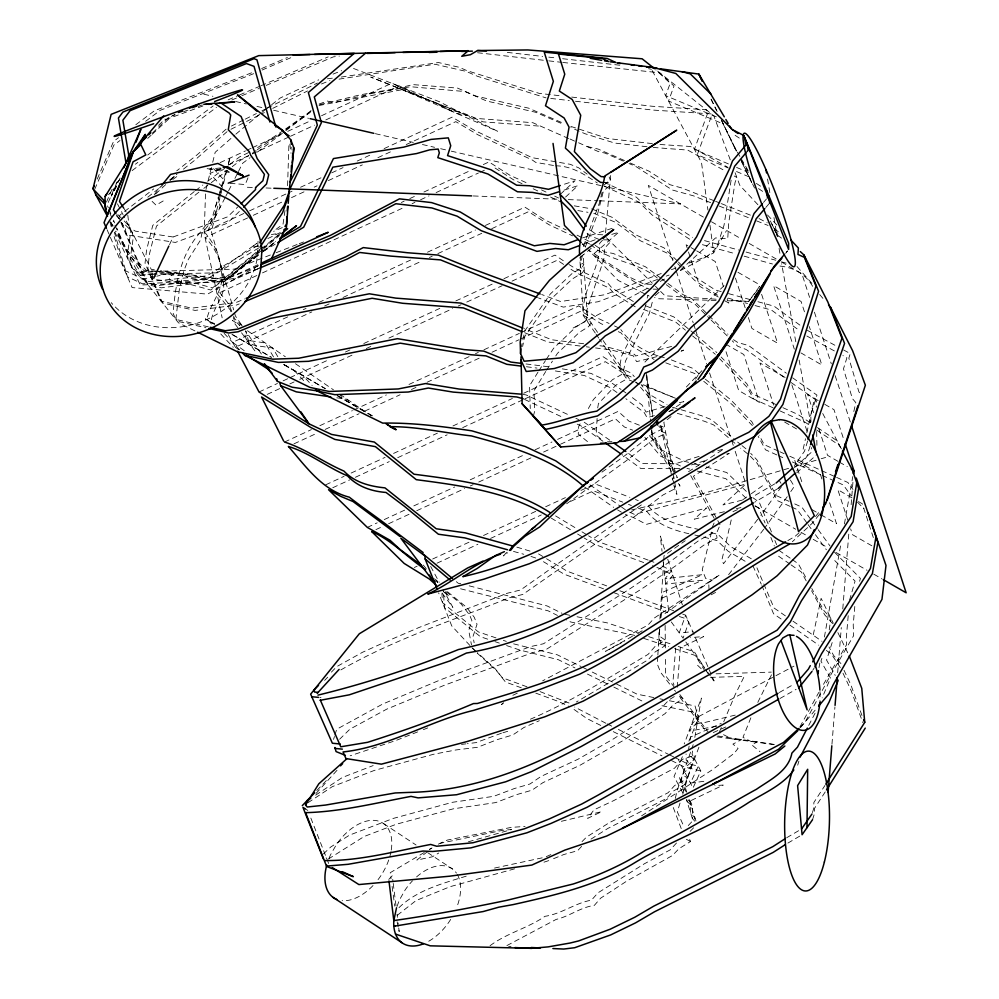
<?xml version="1.0" encoding="UTF-8"?>
<svg xmlns="http://www.w3.org/2000/svg" width="999" height="999" viewBox="0 0 999 999"><rect width="100%" height="100%" fill="white"/><g stroke="black" fill="none" stroke-linecap="round" stroke-linejoin="round"><path stroke-width="0.75" stroke-dasharray="5 3.75" d="M694.767 821.228L692.344 818.418L692.657 806.593L689.572 799.724M287.575 185.727L288.973 142.582M205.507 193.943L204.171 233.354L222.153 317.832M677.285 687.237L680.344 647.727L703.771 636.55L690.471 637.612M663.686 561.788L659.889 619.405M663.761 560.289L664.01 555.806L685.202 540.734M657.779 656.53L657.342 664.185L660.726 672.502L671.728 686.775M657.866 654.994L659.278 630.244M597.102 418.481L596.128 435.089L603.271 440.921M597.714 407.904L598.438 403.571L616.183 384.94L625.287 379.845L627.347 375.936L622.989 373.551L625.461 361.126L649.387 313.361L652.834 299.975M258.042 241.271L256.818 260.452A82.58 71.691 -23.5 0 1 194.493 324.038A82.58 71.691 -23.5 0 1 111.264 302.672M831.955 744.23L834.939 706.905M837.674 672.677L841.295 627.572M842.781 608.903L848.888 532.679M851.136 504.682L853.121 479.795M848.201 615.684L846.34 637.362L846.64 644.592L821.852 687.15M854.794 606.468L853.221 624.899L853.658 635.614L829.445 677.172L805.219 721.94L800.087 727.347M605.544 232.792L610.951 172.203M660.689 617.869L661.438 610.152M659.727 629.682L658.828 638.149L660.701 642.407L665.334 645.579L655.144 651.922L648.139 659.815L576.323 702.01M660.901 617.557L662.399 592.382L702.559 574.65L665.047 578.608L671.465 570.816L659.54 564.522M675.661 648.026L672.939 682.217L673.988 685.064M659.64 628.696L659.103 633.341L660.701 636.962L665.284 640.147L655.032 646.49L648.101 654.357C609.565 677.222 571.553 701.523 530.294 719.255M829.232 629.944L830.856 618.269L823.75 610.377L811.8 588.473M832.179 642.557L826.573 660.064L835.251 675.461M284.977 210.552L283.029 224.201L273.788 230.931M152.46 275.299L152.01 279.121M731.118 180.17L724.038 225.187L716.608 247.777L707.529 256.106L687.275 263.724M692.557 751.061L692.057 754.083L700.774 770.978L692.994 788.036L678.371 759.627M694.829 737.412L701.36 698.076L684.228 743.955M688.611 749.125L689.123 746.103M690.134 740.047L690.646 737.025L721.216 723.388M819.018 667.594L819.829 663.011M824.412 637.025L840.634 545.342M844.417 523.951L852.784 476.573M580.956 255.707L580.044 262.163L583.841 264.473L581.905 267.695L571.965 273.626L550.324 293.981L524.85 330.831L521.266 347.24M582.267 255.307L580.357 267.47L584.203 269.792L582.467 272.69L572.34 278.971L550.661 299.4L524.812 336.401L522.614 346.503M813.261 634.79L821.103 598.326L833.291 623.264M803.159 449.15L805.494 438.723M806.817 432.779L814.572 398.102L816.195 401.173L816.295 407.242M675.324 798.426L677.035 790.821L693.181 744.655M853.808 411.538L855.831 402.572L852.372 398.589L843.493 368.806L846.927 357.729L842.919 355.557M731.231 519.942L721.94 559.765L723.488 563.736L759.877 516.52M205.969 189.473L207.767 182.23M208.129 180.782L211.651 166.546L224.313 180.369L222.34 185.839M212.712 162.275L215.185 152.285L234.728 135.152M647.19 298.089L647.914 295.192M219.942 197.652L211.351 231.593L233.666 309.902M220.317 196.179L221.441 191.746M226.898 170.18L222.552 187.325L209.915 173.539L222.64 167.657M228.371 164.36L230.207 157.093L228.022 164.435M533.341 416.308L534.64 411.176L534.003 390.734L545.729 371.503M602.11 192.245L599.213 203.584L582.142 249.787M711.525 532.167L702.26 569.767L705.694 578.546L712.112 580.132L708.753 582.429L708.965 588.636M849.537 600.199L855.057 581.118L832.741 558.541M859.59 581.268L860.426 578.396L834.577 552.26M797.702 765.172L798.888 761.163M219.705 192.37L221.016 187.962M221.453 186.488L226.273 170.317M680.032 803.046L677.322 811.875L684.24 827.322M682.742 794.23L694.655 755.344L682.679 759.203L674.55 768.156L613.673 800.624L593.968 809.864L587.649 818.356L601.71 811.638L558.091 822.09M807.642 441.058L804.495 451.211L794.405 465.659M810.077 446.116L806.892 456.406L796.702 470.941M333.541 739.41L334.453 736.513M334.902 735.064L336.713 729.245L382.742 704.02L441.995 679.22L530.444 646.628L543.506 643.756L630.007 588.748L672.152 560.139L699.238 540.222L712.512 533.079L711.525 531.943M812.424 812.599L813.735 808.478L813.873 802.484L824.937 785.476M812.537 819.704L814.51 813.498L814.635 808.179L825.649 791.258M646.016 304.245L643.319 312.65L621.59 356.031L619.355 368.244L623.726 370.641L621.615 374.525L612.499 379.682L593.456 399.488L587.237 410.502M218.893 195.417L220.367 191.308M219.992 194.43L214.872 208.641L215.996 215.459L201.835 233.691L200.649 239.835L188.262 259.54L183.991 270.479L179.458 288.574L175.974 318.356L177.185 321.203L205.931 327.784M220.504 193.007L222.04 188.749M821.927 658.341L820.941 661.113L830.506 678.096L822.177 697.864M585.451 246.691L597.652 213.674L603.433 190.996L609.752 185.589L608.691 182.792L604.907 182.592M397.015 906.455L399.463 899.887L405.244 889.797A44.718 27.135 -56.6 0 1 412.525 880.793M698.913 747.227L684.552 785.177L686.837 792.369M247.977 177.81L245.23 184.553L229.782 183.304M682.379 756.718L674.025 776.585L684.477 795.991M688.898 741.183L699.425 716.146L793.98 666.133M719.48 731.768L721.29 727.509M723.701 721.815L735.114 694.78L744.28 676.335L710.339 677.384L713.998 680.868L708.466 668.031M750.861 717.819L742.981 737.362L750.961 741.458L757.304 741.895L751.723 744.804L759.989 751.698M712.237 527.347L714.085 523.051M719.168 527.047L716.383 533.528L717.007 537.986L703.783 545.154L676.947 564.984L642.419 588.411L545.841 649.675L532.754 652.572L443.956 685.414L386.713 709.165L349.9 729.183L339.623 739.235M97.215 179.083L113.574 141.408L118.519 137.7M94.705 189.286L113.898 145.08L120.005 140.509M106.456 202.123L111.975 189.41M117.208 181.793L107.143 204.957L108.304 207.717M118.893 217.782L120.18 214.835L153.734 188.923M169.48 244.693L173.089 237L227.66 216.82L237.7 207.018M674.013 482.467L672.577 479.632L660.351 424.687L675.287 471.453M672.577 479.632L673.838 476.935M757.791 702.397L771.49 674.824M225.062 197.702L208.416 230.294L218.394 196.778L220.142 207.342L198.014 235.052C179.845 257.068 175.275 285.776 173.164 313.349L175.712 319.38L208.754 326.948M225.762 196.328L227.872 192.195M228.584 190.809L231.393 185.302M234.915 178.421L237.725 172.902M238.424 171.528L242.645 163.262L250.05 157.667M808.74 725.399L816.495 710.426M580.119 423.851L578.696 426.511L578.246 434.041L589.922 443.581M799.949 726.872L818.755 692.469M680.594 270.517L713.698 252.809L726.186 231.169M695.579 379.145L697.989 375.312M812.699 670.317L814.185 667.981M537.974 372.19L529.557 385.776L530.269 408.591M538.798 370.904L545.442 360.639M546.266 359.353L553.708 348.189L575.711 327.148L584.952 321.353L587.524 317.67L583.141 254.52M546.565 370.204L552.435 361.126M555.781 355.931L557.467 353.334L579.283 332.405L588.586 326.673L591.121 322.964L586.7 320.517L586.825 310.165L603.808 259.39L604.582 248.202L610.014 242.32L608.616 239.885L601.698 239.81M120.142 178.047L111.301 196.041L117.532 184.728L108.504 194.643M781.468 486.738L760.813 515.284M787.249 496.703L764.71 528.021M790.783 491.57L794.317 486.438L789.822 479.12M759.665 286.301L748.676 301.411L726.947 300.761M676.498 843.006L670.254 849.824L644.318 863.81L597.989 892.819L591.508 900.124C575.074 903.034 561.563 913.91 544.954 916.32C527.659 928.308 505.906 933.391 489.448 946.19M757.217 290.309L748.676 301.411L726.985 299.95M785.626 253.359L787.512 250.911L785.489 253.247M763.785 529.233L727.821 575.699M310.864 110.827L309.203 112.937L283.104 131.618M815.471 516.595L820.117 510.726M819.242 514.572L812.711 522.827L792.369 541.708M154.183 194.743L160.914 186.376M682.692 614.11L685.701 615.234L679.183 632.829L693.169 631.718M800.611 727.384L817.07 707.904M506.555 552.397L503.546 555.931L507.579 552.747M763.486 202.41L766.495 198.926M765.808 207.48L769.655 203.047M602.522 240.185L599.687 243.306C600.611 268.369 581.48 290.06 583.254 315.209L587.524 317.67L597.989 333.004M316.009 793.481L337.762 769.492M116.109 183.629L121.229 178.009M388.786 879.432L392.282 875.711L393.044 881.88M686.35 387L703.558 368.943M316.808 790.521L326.498 780.431M331.381 672.14L336.725 666.633L362.537 652.272L385.626 641.833L419.393 627.335L507.579 593.169L520.554 589.997L644.043 502.997M324.613 680.406L327.722 677.21M688.261 825.561L695.104 818.268L690.521 812.637L690.796 802.447L687.424 799.35M690.134 831.355L693.656 827.746M582.042 841.608L586.5 837.087L608.953 822.889L668.119 792.731L674.675 785.501L687.662 778.159L683.204 775.187C682.654 767.781 689.485 764.123 694.168 759.752L688.698 754.108M581.593 846.378L577.634 850.711L563.936 854.482L550.137 860.064M239.335 211.451L227.235 223.264L175.374 242.432L128.334 235.127L125.999 233.604L125.399 228.609L121.403 222.327M158.554 125.337L165.135 118.968M152.447 133.054L169.181 116.846M799.088 532.792L794.954 536.475L786.937 541.083M724.05 285.702L644.979 361.938L645.279 364.997M323.376 853.945L330.744 847.002L349.563 835.102L393.181 818.443L452.447 802.297L493.731 796.328L514.335 788.548L529.982 783.99L540.996 776.448L578.046 759.215L612.999 739.173L661.063 708.403L669.055 699.837L676.298 695.341M155.632 193.993L165.772 184.54M170.28 180.332L175.911 175.087M560.164 194.468L574.999 180.782L561.775 185.04M565.571 197.04L577.872 185.689L562.2 190.734M147.715 138.399L151.074 135.302M152.185 134.278L172.315 115.747L174.763 114.685M680.381 270.205L715.546 237.912L727.734 238.661L728.746 222.552L735.052 182.505L736.875 177.497L734.228 176.011M170.554 179.945L177.035 174.026M794.405 467.719L811.413 452.222L811.338 447.552M796.64 472.927L817.057 454.32M226.099 129.171L197.278 154.683L176.711 170.854M227.023 131.681L194.855 160.152L182.792 169.643M235.876 134.141L260.627 113.362M655.232 295.567L659.59 291.795M259.178 251.698L224.101 281.73L140.297 285.027L114.723 231.793M263.861 247.677L281.431 232.63M398.976 907.654C417.582 889.547 444.13 883.116 468.306 875.511M397.315 915.259L415.996 900.586L450.124 886.675L515.696 868.543M261.888 250.187L224.101 281.73L259.278 254.508L240.434 267.744L222.64 281.98L188.786 278.209L182.105 273.626L158.192 271.391M263.062 249.213L279.458 235.527M580.706 257.055L592.507 247.215M603.908 185.177L610.264 179.832L609.178 177.01M262.562 247.103L212.525 287.899L195.954 283.404L169.281 279.882L169.443 276.673L174.013 273.863L166.845 273.926L156.806 276.174M259.79 250.112L210.839 290.022L188.287 283.903L156.543 279.72M260.976 249.138L278.883 234.528L276.823 233.729L271.378 234.515M427.485 851.585L416.845 860.102L432.43 856.767L438.748 853.009M261.738 252.61L275.637 241.583M147.777 197.178L162.263 185.789M169.505 180.095L176.748 174.388M261.85 112.4L265.534 109.515M266.758 108.554L270.442 105.669M271.666 104.708L280.244 97.989L318.681 79.858M671.041 416.633L663.836 422.277L672.914 472.29M262.937 251.686L276.111 241.483M194.256 191.571L152.76 225.412L146.578 250.062L145.042 263.199L161.089 301.149L191.646 308.154L236.226 302.435L244.755 298.901M195.479 190.634L202.822 185.027M207.717 181.281L224.837 168.182M229.733 164.435L239.523 156.955L250.075 151.873M198.901 192.145L156.468 226.074L149.563 253.571L147.852 268.219L162.55 302.972L195.005 310.414L236.401 305.095L239.236 303.921M203.846 188.361L210.027 183.641M211.264 182.692L227.322 170.404M232.255 166.633L240.909 160.015L248.626 155.819M263.249 250.949L275.562 241.608M257.442 152.073L284.553 131.581M285.789 130.644L311.663 111.089M135.839 124.713L154.395 110.789L253.034 72.24M145.629 121.291L160.277 110.302L253.609 73.689M135.389 164.236L137.85 162.387M147.727 154.982L213.112 105.944M132.105 170.617L216.496 107.33M172.715 179.545L178.883 175.05M601.96 472.127L624.425 455.969L651.985 434.178L664.834 427.734L659.977 425.474M566.645 503.771L625.461 461.376L652.984 439.71L665.834 433.241L661.525 431.468L661.887 429.52L658.778 426.161M311.051 110.864L284.89 129.483M742.732 499.825L750.099 494.592M751.335 493.718L764.847 484.103M664.984 613.561L719.58 574.837L654.407 617.956L647.889 625.174L542.632 680.831M283.629 130.37L256.631 148.252M252.322 153.234L256.006 150.637M257.243 149.775L280.619 133.391M669.08 411.638L683.878 401.648L678.134 403.009M315.622 795.154L342.457 777.434L373.164 765.571M307.992 802.709L332.305 786.65L374.35 770.416L433.653 754.245L455.694 749.999L477.559 747.289L497.227 739.635L512.849 734.927L523.938 727.484L539.31 720.716M688.486 471.728L724.025 448.913L712.362 452.26M641.595 815.833L712.649 769.567L734.277 753.221L738.061 748.388L732.929 744.105L741.67 739.56L731.73 738.885L719.243 732.467M328.346 859.053L364.148 836.5L396.178 824.275L453.171 808.853L495.854 802.559L516.471 794.68L532.017 790.172L542.944 782.642L579.982 765.271L622.714 740.771L665.022 713.686L673.014 704.994L682.991 698.713L678.458 695.491L706.805 732.242M591.021 839.11L607.779 828.483L666.62 798.413L672.901 791.32L685.888 783.94L681.43 780.981L682.03 776.086L683.441 773.076L691.907 765.721L686.176 760.077L686.063 753.933M258.067 245.304L206.818 275.886L148.776 281.531L124.713 270.454L113.461 234.44M258.741 247.927L207.892 278.434L163.873 282.692L142.532 283.803L127.485 276.873L114.448 232.542M263.386 251.261L276.386 243.519M424.238 852.522L390.234 872.701L391.059 878.783M774.762 483.853L752.497 496.89M778.483 488.249L754.707 502.197M786.75 837.686L799.088 830.431M787.886 843.094L802.085 834.739M163.199 200.961L156.044 205.157L148.976 198.364M779.332 692.494L794.143 684.09M779.982 698.488L796.128 689.322M506.905 945.566L556.168 919.405C569.48 916.358 580.569 907.254 594.318 905.394L600.636 898.176L627.222 880.793L672.402 855.556L678.97 848.675L690.571 841.483L688.511 836.887M258.429 265.584L207.555 294.143L132.118 287.575L109.503 235.327M632.442 636.251L605.531 651.336L624.75 641.046M637.824 633.241L643.206 630.219M340.871 669.904C387.2 643.406 437.724 625.287 487.5 606.43L509.827 597.602L522.777 594.455L635.888 515.571L662.999 494.98L675.824 488.311L674.35 486.076M280.182 232.592L265.871 239.51M573.101 328.047L649.313 287.262M660.202 281.431L665.646 278.521M711.176 594.78L716.67 591.845M681.106 351.411L683.566 350.125L680.007 351.111M231.418 126.061L243.893 119.818M245.279 119.131L256.381 113.574M261.938 110.802L266.096 108.716M267.482 108.017L317.42 83.029M230.956 129.271L264.373 112.55M272.727 108.379L307.542 90.959M512.837 695.304L519.605 692.007M321.466 83.991L329.92 80.557M692.344 818.418L686.438 799.65L687.787 802.11L723.226 785.089L714.809 785.564M220.105 162.637L245.454 150.911M246.865 150.262L251.099 148.302M252.51 147.652L282.093 133.966M287.724 131.356L310.264 120.929M321.541 115.722L391.983 83.142L416.233 95.067L437.1 103.397L456.506 113.374L467.332 115.36L483.004 121.841L540.384 126.174M228.296 165.035L250.899 154.583M252.322 153.921L289.061 136.925M290.472 136.276L314.498 125.162M325.811 119.93L399.3 85.926L423.564 97.977M243.881 213.474L204.221 231.818C214.048 242.882 220.167 255.969 221.229 270.966C225.412 288.886 210.452 302.347 206.893 318.956L212.462 325.05M249.55 210.851L292.045 191.196M300.549 187.263L321.79 177.435M331.705 172.852L343.044 167.607M357.205 161.064L369.955 155.157M384.128 148.614L452.122 117.158L474.562 130.407L532.067 157.655L570.242 164.323L578.658 167.795L587.175 174.113M247.615 217.932L205.132 237.587C218.781 250.749 223.489 269.543 223.726 287.949C222.003 299.113 213.936 308.017 211.438 319.205L214.398 324.151L205.319 318.868L214.398 324.151M253.284 215.309L283.029 201.561M291.521 197.627L305.682 191.071M314.185 187.15L317.008 185.839M328.346 180.594L362.337 164.872M377.909 157.667L392.07 151.111M406.231 144.568L455.806 121.641L478.109 134.902L532.23 159.977L535.701 162.375L554.045 165.572M258.579 268.519L216.171 288.137L228.871 304.195L233.079 314.785M401.336 202.485L404.158 201.174M409.815 198.564L415.472 195.954M423.951 192.02L470.591 170.454M483.316 164.56L488.961 161.95L510.052 175.337L528.209 183.579M256.843 275.512L217.307 293.793L230.257 309.94L231.268 312.5M262.487 272.889L403.646 207.605M412.112 203.684L414.935 202.372M420.579 199.763L429.058 195.841M436.113 192.582L478.459 172.989M479.87 172.34L485.514 169.73M287.7 316.883L232.63 342.357L244.792 351.099M303.234 309.702L306.056 308.391M318.768 302.51L410.552 260.065M427.497 252.223L475.499 230.02M485.389 225.449L524.925 207.155L545.541 220.267L566.196 229.97M228.296 334.603L235.377 347.265L311.85 311.9M324.6 306.006L330.257 303.384M343.007 297.49L422.302 260.801M429.383 257.53L432.217 256.219M437.887 253.596L481.78 233.291M491.695 228.709L528.521 211.676L549.088 224.75L572.602 235.851M259.028 391.983L277.435 383.466M283.092 380.856L288.761 378.234M290.172 377.572L328.409 359.89M345.392 352.035L351.061 349.413M363.798 343.519L440.259 308.154M455.831 300.949L494.068 283.266M503.971 278.684L554.944 255.107L565.234 262.013M267.208 394.38L279.945 388.499M289.847 383.916L294.093 381.943M299.762 379.333L353.534 354.458M366.271 348.564L371.928 345.941M388.911 338.087L452.597 308.629M458.266 306.006L461.088 304.707M466.758 302.085L502.135 285.714M512.037 281.131L557.33 260.19L566.321 266.233M284.515 442.033L311.388 429.607M319.88 425.674L352.41 410.626M353.821 409.977L386.363 394.93M408.991 384.453L469.817 356.318M475.474 353.696L478.309 352.397M483.966 349.775L519.33 333.416M520.741 332.767L578.733 305.931L598.401 318.506L609.128 323.464M294.018 443.818L316.646 433.354M325.137 429.433L359.078 413.723M364.735 411.113L400.099 394.755M411.413 389.523L417.07 386.9M426.973 382.317L480.719 357.455M492.045 352.222L518.918 339.797M520.329 339.136L581.156 311.001L600.774 323.539L606.168 326.036M325.686 484.827L344.068 476.323M351.136 473.051L385.09 457.355M393.569 453.421L437.412 433.141M452.972 425.949L512.375 398.464M523.701 393.231L602.897 356.593L622.115 368.881L631.368 373.151L634.265 376.623M332.767 487.737L349.712 479.895M355.369 477.285L389.26 461.6M397.727 457.679L447.152 434.827M462.687 427.634L523.414 399.55M524.825 398.901L605.319 361.663L624.487 373.913L632.517 377.622L635.376 381.056M367.332 527.397L377.197 522.839M384.24 519.58L405.382 509.802M413.836 505.881L454.707 486.988M470.217 479.807L525.174 454.383M535.039 449.825L551.947 441.995M557.592 439.398L618.194 411.363L628.97 421.166L639.984 425.437M375.911 529.62L381.543 527.01M388.586 523.751L409.727 513.973M416.77 510.714L464.672 488.561M470.304 485.951L473.126 484.64M478.758 482.042L532.305 457.267M543.581 452.06L559.078 444.892M560.489 444.243L615.434 418.818L624.425 426.998L632.767 430.207M414.323 567.494L417.145 566.196M432.679 559.003L469.393 542.02M483.516 535.489L535.776 511.326M545.654 506.755L565.422 497.602M580.956 490.422L595.079 483.891L629.87 497.34M436.988 563.199L477.859 544.293M490.546 538.424L541.296 514.96M570.891 501.261L593.443 490.834L622.714 502.135M257.842 264.723L225.462 279.62L154.533 273.339M546.291 856.643L552.534 853.82M548.751 860.614L540.634 863.261M438.324 844.155L447.377 840.072L511.226 827.397L525.062 826.423M713.274 732.567L727.459 726.236M282.305 227.597L273.664 231.356M662.15 598.026L702.322 580.294L665.646 584.053L672.889 575.262L660.951 568.968L652.322 565.759M732.954 511.625L739.809 508.616M261.626 68.544L287.412 57.48M262.05 70.055L291.608 57.368M228.184 99.825L238.187 95.529M239.61 94.917L259.615 86.326M261.051 85.714L328.209 56.881M231.843 100L240.422 96.354M241.845 95.742L258.991 88.461M266.134 85.415L333.291 56.881L339.385 56.106M257.942 266.009L234.553 275.749L158.017 285.577L146.466 282.917L120.08 220.604M258.217 268.669L234.715 278.421L161.388 287.824L147.927 284.74L121.391 222.053M333.042 74.113L341.67 70.667M417.619 731.917L396.016 740.459L350.199 755.781M423.376 729.632L427.697 727.934M270.317 254.995L234.141 269.168L154.695 271.353M276.111 252.722L297.827 244.218M299.263 243.656L303.609 241.945M661.226 273.514L604.782 294.73L560.614 301.548L541.658 294.505M671.353 269.705L677.135 267.532M657.517 279.408L598.114 301.735L563.249 307.118L538.473 297.927M666.208 276.136L669.105 275.05M319.068 104.046L327.235 101.011L333.641 102.722L372.739 93.257L410.552 86.713L465.072 91.558L486.625 101.011L535.589 112.25L563.836 124.525M582.504 237.949L614.335 227.622M582.292 244.555L596.278 239.348M172.315 115.747L175.162 114.71M183.716 111.626L187.999 110.09M197.977 106.481L202.248 104.932M611.763 234.415L618.806 232.205L592.956 254.595L635.451 282.43L648.975 289.048M699.113 456.381L675.561 463.686L642.07 463.623L627.097 452.347M691.47 464.91L707.692 459.877M502.909 732.766L509.74 730.694M501.448 733.204L476.086 742.607L467.345 743.693M788.598 468.344L701.198 494.08L631.206 510.002M794.517 466.608L819.692 459.19M821.178 458.753L825.624 457.442M665.034 406.63L646.053 412.088L642.045 405.007L629.557 395.467M654.382 415.596L647.102 417.694L644.143 412.462L625.849 398.713M668.93 411.413L673.289 410.164M726.498 454.133L729.208 453.359L693.431 476.273L717.045 519.23M494.53 868.069L545.054 857.217M735.239 715.109L705.257 722.377L691.533 724.4L698.164 717.332L695.054 705.943L669.093 700.674M671.615 346.416L635.551 356.019L634.615 354.358L604.969 346.391L598.888 345.629M468.381 841.795L511.513 829.545L502.772 830.281L440.184 843.318M742.132 500.149L722.976 504.932L745.766 484.078L634.552 514.448L628.421 511.575M724.35 511.7L694.243 519.218L706.58 507.942L646.39 524.375L633.553 517.607L625.362 514.56M736.4 508.691L740.921 507.554M319.717 104.658L360.851 94.693L397.989 88.274L412.862 84.603L457.542 88.099L475.462 95.954L528.646 108.167L564.298 123.651M656.743 356.668L636.6 361.626L633.354 355.881L611.051 349.875L595.579 347.952M155.369 276.498L141.958 279.27L131.843 267.445L129.895 261.189L133.404 236.601L131.568 231.181L122.877 222.377M716.608 726.273L689.023 731.118L697.339 722.252L694.655 712.387L661.138 705.569M319.043 105.507L402.16 89.673L460.477 112.575L497.49 131.231L402.16 89.673L370.791 77.098L460.477 112.575L439.423 101.736L351.735 67.77M339.048 79.146L434.902 64.211L466.221 71.404L477.584 76.336L546.078 97.89M703.833 781.318L690.446 783.104L698.301 766.183L686.388 763.236L675.274 757.717M327.397 78.796L333.541 78.009M341.208 77.048L438.449 62.537L459.278 67.308L466.845 70.604L539.223 93.382L562.412 96.016M461.526 744.405L465.896 743.868M258.741 246.216L251.873 247.178L256.83 243.281L216.196 272.852L154.395 274.163M220.492 167.969L209.74 169.018L219.705 169.53L229.083 171.503M607.454 441.808L611.95 441.67M716.083 673.826L771.315 672.115M154.221 274.213L147.652 274.338L141.796 275.649C134.415 271.353 129.071 263.549 127.31 255.245L130.744 231.718L128.634 225.499L123.252 220.042M152.922 274.201L141.833 274.438L116.209 231.293M679.682 468.568L640.771 468.494L622.002 454.62M651.735 284.278L644.055 284.116L630.656 277.66L588.486 250.025L618.144 280.419L649.088 296.041M653.209 289.136L657.442 289.223M716.083 300.437L658.653 298.738L654.557 297.577M602.734 234.777L596.64 234.565L588.124 228.634M247.34 187.263L256.681 187.625M266.034 187.974L272.265 188.224M473.264 195.954L558.953 199.251M568.306 199.613L597.902 200.749M599.462 200.799L680.481 203.921L604.582 186.451M508.666 946.428L511.013 946.565M660.027 144.493L690.471 146.491L727.796 167.308M716.146 299.225L665.022 295.779L660.614 291.421M152.984 273.202L137.562 271.828L115.509 231.144M156.693 271.253L146.229 270.267L124.937 248.539L113.212 221.091M159.191 272.09L195.629 275.499L200.225 278.646L223.739 281.793L259.603 253.758L225.462 279.62L160.527 270.642M319.917 697.502L320.991 697.602M507.305 52.398L542.644 56.419M548.788 57.13L556.468 58.004M562.624 58.704L622.539 65.534M477.51 52.735L547.24 60.677M548.788 60.864L561.188 62.275M562.737 62.45L659.715 72.79L674 86.076L668.531 101.024L723.239 123.926M571.678 97.078L652.047 106.244L706.218 109.79L708.216 111.663L694.417 149.326L729.545 164.41M550.724 98.426L569.293 100.537M575.474 101.249L652.846 110.065L711.388 113.911L712.025 114.498L697.29 154.683L728.346 168.019M652.347 143.619L607.792 138.536L570.004 126.136M646.977 146.741L614.647 143.057L585.027 133.729L570.904 127.597M653.134 147.44L687.737 150.087L724.924 170.829M583.666 343.731L551.698 339.76L524.338 328.696M580.107 346.029L547.614 341.983L523.314 332.168M586.288 346.803L589.385 347.19M526.036 363.961L550.287 366.983M526.423 366.745L536.987 368.069M717.007 736.9L774.075 744.567M154.358 269.792L151.274 269.368L123.739 216.034M460.739 583.653L458.341 583.316L454.82 580.431M460.551 588.773L548.126 610.826L557.442 615.434M207.13 168.631L231.793 172.864M336.775 397.789L347.265 399.325L349.238 402.622M717.781 735.988L774.138 744.417M562.312 368.868L590.896 373.364L612.587 383.541L621.078 389.51M555.344 370.954L584.415 375.512L609.752 387.412L617.182 392.632M522.989 394.443L526.073 394.917L570.354 415.709M555.569 165.846C571.728 165.772 584.577 174.55 597.302 182.929M574.238 205.831L590.222 208.629M577.859 210.552L588.011 212.325M648.513 68.719L651.498 69.256M173.089 237L135.252 231.119L129.246 227.223L127.71 214.41L123.601 207.917M564.922 614.298L570.978 615.521M577.035 616.758L607.342 622.914L638.324 633.204M653.821 697.564L637.025 694.155L614.635 683.104M659.927 698.813L662.986 699.425M688.573 462.3L684.777 461.463L661.038 449.687L647.265 433.079M686.937 468.431L689.822 469.068M699.637 529.607C680.581 525.761 658.491 520.629 646.653 503.896M688.835 533.691C673.638 530.294 656.718 524.625 647.19 511.7L637.112 507.754M694.842 535.027L700.861 536.363M587.15 146.516L598.014 149.013L627.809 161.963M203.821 94.193L212.924 96.291M235.702 101.523L246.328 103.971M256.955 106.418L263.024 107.817M273.651 110.265L308.566 118.307M375.362 133.679L413.311 142.42M422.415 144.518L434.565 147.303M440.634 148.701L449.737 150.799M451.261 151.149L603.059 186.101M700.774 770.978L684.128 766.857L670.242 759.952M513.636 643.856L557.28 654.795L581.056 666.533M694.442 463.873L698.85 465.059M706.206 467.02L726.773 472.527L746.315 491.371M697.339 471.078L725.898 478.721L745.891 498.002M711.013 532.579L718.094 534.477L730.644 546.578L753.471 560.064M703.845 537.087L717.22 540.671L728.209 551.261L746.403 562M704.545 240.622L738.673 250.037M746.091 252.073L775.761 260.252M781.693 261.888L786.138 263.124M702.397 244.668L735.202 253.709M744.155 256.181L772.489 263.998M779.944 266.046C793.868 267.57 805.669 274.101 812.736 286.463M721.191 291.596L715.309 289.972L690.571 274.001L682.854 266.396M728.546 293.619L750.586 299.7M757.929 301.723L774.1 306.181L801.123 326.024M728.071 298.127L747.564 303.509M755.057 305.569L771.553 310.115L799.537 330.657M516.833 547.14L531.393 551.51M513.486 551.411L523.801 554.27M469.205 585.839L547.115 605.943L562.037 613.311M686.375 839.31L690.571 841.483M658.091 355.906C643.456 351.261 629.62 342.332 620.816 329.57M659.577 356.331L665.496 358.054M665.746 362.849L694.605 373.451L696.89 375.412M672.402 407.217L679.57 409.303M681.006 409.715L701.061 415.547L711.613 419.692L735.252 440.047M677.322 413.361L704.17 421.166L713.511 424.837L735.901 444.118M679.357 616.533L686.6 618.93L688.773 622.414L683.079 638.199L671.316 621.965M648.651 636.638L672.265 644.467M678.171 646.428L694.392 651.823L704.757 668.443M634.765 635.389L570.766 622.002L565.434 619.38M643.618 638.324L668.706 646.653M674.6 648.613L695.267 655.481L705.331 671.628M530.993 556.431L536.563 558.291M496.016 637.899L478.409 631.93L442.545 602.722L441.908 593.718M503.359 640.384L506.293 641.37M487.662 639.16L480.382 636.688L444.48 607.592L443.206 589.585M494.942 641.62L499.313 643.106M506.605 645.579L519.717 650.012L558.291 659.69L574.962 667.906M527.01 686.812L502.297 677.734L495.267 668.831L477.559 652.759M540.084 691.62L569.018 703.009M521.328 687.811L505.457 681.98L496.416 670.529L477.047 652.946M535.764 693.119L558.853 701.61L569.805 706.78M648.151 560.089L597.827 541.408L588.586 535.826M649.587 560.626L653.895 562.225M643.693 562.549L594.767 544.393L584.19 537.999M606.693 585.889L567.232 571.228L545.067 557.842M619.855 590.771L673.925 610.851M603.571 588.848L564.173 574.213L541.957 560.801M613.786 592.632L667.769 612.687M635.464 499.525L638.261 500.624M628.471 504.383L631.356 505.506M645.816 305.906L673.813 316.92L689.635 329.87M643.344 309.328L675.711 322.053L685.414 330.145M671.365 359.915L692.719 368.306L699.6 374.225M633.94 381.88L626.76 379.058L599.587 339.36M635.376 382.455L639.685 384.153M714.135 200.762L682.255 188.099L670.029 184.728L649.088 171.204L629.233 162.575M715.584 201.336L719.929 203.059M721.378 203.634L750.374 215.135M759.065 218.594L767.257 222.827M710.626 202.647L693.381 195.804L672.302 189.997L636.151 166.658L629.058 163.574M719.243 206.069L750.836 218.619M756.593 220.891L768.081 225.449M599.1 239.435L588.698 235.177L585.264 231.006M716.345 116.846L665.646 95.654L670.204 83.242L655.669 69.718M749.175 176.91L735.401 171.054M591.67 208.878L612.037 217.282L635.626 234.765L664.098 247.927L677.334 260.964M593.818 213.336L615.372 222.228L640.347 240.747L666.857 252.997L676.56 262.537M643.381 384.777L675.599 398.289L641.121 384.715L648.776 394.018L667.02 404.607M736.575 167.432L746.578 171.616L751.997 182.829M623.388 161.114L604.957 153.097L598.314 151.573L578.571 142.757M568.643 138.561L532.854 122.715L476.186 118.419L462.013 112.562L449.288 110.215L432.455 101.573M570.004 138.998L577.122 142.283M775.948 404.533L752.309 393.843L746.865 383.816L721.141 357.03M782.904 407.679L798.201 414.597L811.051 423.251M773.101 407.792L753.508 398.938L747.364 387.612L719.617 358.716M780.107 410.951L805.306 422.34L810.314 425.724M778.471 451.123L764.297 444.705L759.165 435.264M779.882 451.76L784.14 453.683M789.809 456.243L835.164 476.748M836.588 477.385L847.926 482.517L852.959 489.448M776.81 454.907L765.496 449.8L758.191 436.338M778.221 455.556L785.301 458.753M792.382 461.95L820.679 474.737M822.09 475.374L843.318 484.977L851.123 495.729M789.048 501.348L776.273 495.579L756.83 459.727L750.686 453.334M794.729 503.908L801.822 507.117L810.926 519.655M790.159 506.393L777.472 500.661L757.317 463.524L749.312 455.182L740.621 448.176M791.57 507.03L797.214 509.577L807.229 523.389M522.052 183.666L513.598 179.832L492.569 166.458M603.933 182.193L636.413 197.203L647.702 208.316L692.669 237.35M604.283 186.151L639.185 202.273L651.985 214.885L693.631 241.77M614.497 325.949L619.867 328.434M618.319 331.656L621.016 332.904L632.142 346.228L654.045 359.453M575.886 418.306L578.658 419.605M524.612 399.438L563.361 417.619M577.197 424.125L581.356 426.073L602.946 441.246M554.657 196.141L558.566 198.002M550.536 197.04L561.488 202.223M589.685 243.968L583.478 241.021M541.508 189.91L546.828 192.445M533.179 188.774L541.196 192.595M577.06 235.14L590.247 241.933M194.93 330.894L178.484 322.827L137.562 271.828L153.134 271.403L144.018 270.667L128.159 254.495L117.02 228.409M582.454 667.232L586.65 669.293M592.257 672.065L613.236 682.417M587.449 674.075L608.279 684.352M613.836 687.1L644.38 702.172M680.406 465.971L660.376 456.031L644.805 437.275M605.869 723.239L574.7 707.03M607.255 723.925L612.812 726.685M618.369 729.445L668.331 754.27M669.73 754.957L673.888 757.03M600.774 725.449L586.888 718.543L572.39 708.279M613.274 731.655L661.9 755.818M807.379 330.357L836.862 346.316M843.556 349.95L850.261 353.584L848.838 358.142L858.903 391.883L860.626 393.868M806.842 336.014L834.902 351.211M633.366 301.573L611.8 287.812L608.366 283.716L574.675 268.132L568.943 264.473M635.252 306.83L613.648 293.132L609.515 288.187L577.047 273.164L568.893 267.957M663.935 407.117L650.636 399.325L636.326 382.192M703.383 217.095L648.289 185.402L672.901 260.727M711.475 221.741L741.108 238.798M749.188 243.444L776.136 258.941M781.53 262.05L801.872 273.751L809.59 297.377M737.949 272.29L758.216 283.941L759.19 286.913M695.404 250.125L686.138 244.792L687.599 249.25M696.728 250.886L715.259 261.551L723.501 286.775M718.256 297.003L699.725 286.338L688.086 250.737M724.862 300.811L728.833 303.084L727.384 298.639M800.886 352.884L821.827 364.947L809.29 326.561M785.139 377.472L759.964 362.987L773.75 405.169M725.636 344.068L743.818 354.52L759.502 402.485L738.711 390.534L725.411 349.837M818.181 400.562L807.642 394.493L813.948 413.773M824.774 404.345L833.99 409.652L844.18 440.796M784.652 422.077L796.578 428.933M838.061 461.376L827.522 455.307L817.831 425.636M839.385 462.125L847.289 466.67M851.985 497.864L837.849 489.722L847.801 520.192M858.416 501.56L862.274 503.771L874.125 540.047M811.925 509.59L819.692 514.06M820.978 514.797L836.5 523.726L828.958 500.636M871.827 545.791L852.547 534.702L850.649 528.896M755.256 505.981L795.679 529.233M801.061 532.33L806.455 535.427M813.186 539.31L828.009 547.827M836.088 552.484L867.082 570.304M873.813 574.188L881.892 578.833M369.056 414.148L371.74 415.696M284.041 364.647L302.884 375.549L312.163 385.489M372.177 415.834L342.495 398.701L340.484 395.317M232.904 334.902L271.603 357.38M283.604 364.36L325.562 388.736M337.575 395.704L372.265 415.859M231.93 334.353L271.029 357.118M284.515 364.96L324.962 388.499M337.1 395.554L363.748 411.064M755.019 505.881L758.716 508.066L765.072 523.014M617.519 509.827L621.44 512.2M555.606 515.909L576.71 528.658M581.992 531.843L587.275 535.027M551.161 518.056L572.302 530.819M577.584 534.015L582.879 537.212M538.548 553.908L543.756 557.055M305.482 808.965L307.829 810.426M326.086 857.879L326.735 858.278M328.634 863.473L309.553 814.772M717.582 295.229L694.867 280.569L681.942 267.844M733.453 339.685L737.949 342.595L748.651 345.542L786.35 373.214M434.328 578.846L436.888 580.544L438.311 582.917M383.628 823.638L416.071 845.004M427.759 852.696L452.422 868.943M735.127 135.315L741.295 139.435M756.38 183.416L761.176 186.613M758.503 188.599L762.836 191.496M777.472 235.165L781.505 238.149M817.469 427.584L836.75 440.584L841.72 449.912M816.583 429.945L839.135 445.167M247.502 330.756L285.339 356.755M295.479 363.723L333.479 389.847M339.81 394.193L366.433 412.5M595.092 245.279L604.782 251.985L613.099 253.446L645.416 266.77L660.389 277.872M590.746 244.48C609.552 262.15 638.024 261.463 657.517 278.221M778.845 550.274L791.033 558.741M792.257 559.59L798.351 563.823L806.568 578.883M789.859 564.035L778.371 556.043L777.21 553.171M791.133 564.922L801.348 572.015L806.468 581.393M785.401 615.884L774.038 607.991L755.993 565.584M792.969 621.153L822.015 641.333M781.093 618.993L773.551 613.761L761.912 585.576M789.884 625.112L818.768 645.179M826.298 650.424L831.33 653.908L840.484 667.819M622.29 390.359L625.923 392.907M584.19 422.202L611.95 441.708M589.947 484.852L620.304 506.181M621.578 507.067L625.374 509.74M584.565 486.938L613.648 507.367M235.377 347.265L239.036 349.9M792.632 377.822L816.957 395.117L810.813 414.91L810.938 422.689M783.678 377.06L746.103 349.475L737.737 346.253L732.205 340.809M791.183 382.567L815.234 399.388L816.195 401.173M661.638 278.796L666.633 282.492M667.869 283.429L682.854 294.53L691.77 298.651L727.971 334.29M666.283 284.715L687.574 300.499L694.542 303.721L710.052 318.993M657.654 71.141L713.798 115.822L730.644 160.864M690.833 330.844L694.442 333.741M695.641 334.715L716.857 352.572M692.594 335.939L715.346 354.27M737.624 442.082L740.946 444.767M742.057 445.654L747.614 450.137M774.437 228.646L779.22 232.53M774.038 230.282L780.007 235.115M797.027 266.546L812.736 284.34M447.452 591.683L466.683 607.392L474.238 617.22L477.035 624.238L472.964 636.613L474.138 642.732M445.979 591.608L461.151 603.995L469.705 615.134L471.903 620.666L468.693 630.406L471.478 644.842M674.487 690.346L675.724 691.358M705.331 379.17L730.631 399.675L751.847 421.765L754.045 425.824M703.758 381.318L732.329 404.72L752.334 425.562M443.231 591.408L448.976 596.553L445.204 591.92M472.028 647.739L476.448 651.748M687.787 802.11L692.657 806.593M697.589 665.297L701.723 669.218M242.27 325.986L234.653 318.756L233.604 316.109M752.821 497.652L759.302 502.285L772.065 533.416M678.433 262.05L681.755 265.309M677.634 263.599L680.868 266.783M711.163 320.08L727.771 336.438M606.443 237.737L652.347 283.216M655.431 286.276L658.416 289.235M857.517 502.197L863.91 508.666M117.857 214.585L122.165 218.956M116.371 215.772L121.791 221.278M582.23 243.606L587.437 248.951M757.916 204.72L739.809 185.339L734.452 171.029M767.494 214.972L777.072 225.237M294.28 370.554L304.795 381.805M224.101 333.304L240.547 350.924M220.767 333.953L233.242 347.302M475.899 651.91L451.76 625.936L438.623 592.844M676.673 477.06L677.285 477.722L676.51 475.312M832.567 623.576L824.749 614.897L811.588 590.771M840.908 663.586L833.715 655.594L828.995 646.952M819.655 294.543L824.587 300.324M423.289 565.084L426.211 568.656M435.739 580.344L437.637 582.654M674.612 687.624L665.671 675.799L665.459 656.156M679.869 694.58L708.503 732.454M442.058 593.031L452.872 607.404L444.692 592.32M237.849 327.784L232.317 320.317L239.91 325.537L234.303 320.142L233.291 317.595M241.533 332.767L256.543 353.084M811.825 520.916L817.294 528.434M818.206 529.682L830.032 545.991M808.141 524.637L811.787 529.67M815.434 534.69L826.36 549.75M685.814 641.97L706.73 670.829M707.629 672.077L710.364 675.848M711.276 677.097L713.998 680.868M603.134 340.534L629.37 378.896M595.292 333.079L583.279 315.509L579.77 257.717M596.153 334.328L598.738 338.099M241.408 324.725L235.377 315.884L234.091 311.401M261.401 354.021L245.592 330.856L249.263 343.244L254.782 345.429L272.677 348.052L278.009 357.005M116.621 214.773L120.617 221.066M705.556 669.717L707.941 673.551M779.657 481.156L780.993 483.316M273.551 356.918L265.222 342.932L250.624 340.796L246.129 338.998L243.981 331.768M111.051 222.602L113.112 226.061L110.802 223.639L112.113 226.348M734.253 146.803L736.588 150.787M737.362 152.11L740.459 157.417M741.233 158.741L748.988 172.003M741.495 160.639L749.075 173.601M674.775 471.853L652.272 433.329L651.835 430.369M675.137 474.438L652.235 435.227L651.261 428.771M671.478 471.54L652.172 438.349L651.398 430.144M678.433 483.491L679.969 486.138L678.633 481.93M690.746 475.624L715.122 520.029M430.669 566.445L439.235 582.255M110.427 221.778L112.6 225.786M652.21 70.579L701.51 162.55L707.916 209.965M717.781 520.604L719.967 524.7M822.714 413.499L841.533 449.125M117.457 203.846L123.039 214.673M711.113 99.138L717.245 111.676M721.303 119.955L736.575 151.174M740.584 159.353L751.635 181.918M837.861 632.592L847.889 653.109M711.101 99.263L716.558 110.452M722.677 123.027L736.663 151.748M741.857 162.4L752.01 183.254M776.385 233.304L770.291 220.791L778.708 238.074L776.96 234.49M752.547 183.891L754.57 188.074M721.303 119.967L736.488 151.336M844.005 670.217L850.848 684.802L863.036 718.468M843.006 673.189L851.173 690.609L862.849 722.652M752.896 565.834L761.263 584.165M685.901 791.558L679.183 776.573L684.178 792.432M707.841 666.608L685.701 615.234M107.08 229.708L108.903 233.928M108.891 209.103L111.201 214.623M113.524 220.142L114.685 222.902M109.815 212.987L112.075 218.394M774.887 540.434L776.585 544.655M770.853 537.375L774.325 545.991M673.276 807.542L681.892 830.319M814.422 312.15L831.318 363.848M835.176 375.661L850.624 422.927M804.457 311.8L801.086 301.473L773.588 285.652L794.33 349.126M791.87 384.877L807.554 432.879M761.613 294.318L777.597 343.206L751.922 328.446L748.039 316.583M821.877 478.983L820.466 474.65L794.592 459.777L802.147 482.867M735.451 278.072L745.616 309.178M674.837 266.633L675.799 269.593M676.286 271.066L693.181 322.764M693.668 324.238L695.117 328.671M695.591 330.145L706.705 364.111M709.59 372.977L731.318 439.448M731.805 440.921L733.254 445.354M735.177 451.261L745.316 482.28M664.51 549.113L660.339 536.088L662.025 551.273M667.757 559.24L682.379 604.87M689.135 799.562L696.94 824.038M109.952 221.978L112.562 231.556M673.838 485.039L675.624 492.732L676.922 494.368L674.824 482.804M397.103 921.765L399.188 931.605L398.114 922.926M795.778 341.72L781.63 263.724M799.125 360.052L810.589 422.727M673.189 473.788L674.288 479.795M767.569 179.033L769.867 192.894M773.963 217.532L777.022 236.014M779.07 248.326L780.344 256.019M646.84 375.487L652.684 414.435M646.041 372.315L652.647 416.321M709.977 225.262L713.698 252.809M392.095 886.4L394.78 906.18M393.231 883.416L396.091 906.543M397.04 914.26L397.427 917.344M291.733 147.19L292.095 150.1M289.885 144.093L291.021 153.309M663.199 561.9L668.893 613.386M646.253 375.399L650.574 421.441M816.683 431.543L816.932 446.728M665.122 625.374L665.384 650.112M819.992 691.62A48.364 22.103 80.3 0 1 819.954 700.636M202.947 105.931A68.257 1.736 -19.9 0 1 163.237 120.367M391.258 850.049A44.718 27.135 -56.6 0 0 374.962 820.416A44.718 27.135 -56.6 0 0 336.451 844.505L330.657 854.595A44.718 27.135 -56.6 0 0 327.984 861.163M391.009 851.523A44.718 27.135 -56.6 0 1 377.722 880.082M373.014 885.551A44.718 27.135 -56.6 0 1 342.133 900.661M416.583 876.91A44.718 27.135 -56.6 0 1 456.431 873.089M457.23 874.35A44.718 27.135 -56.6 0 1 456.58 907.841M450.686 919.417A44.718 27.135 -56.6 0 1 426.049 942.656M503.671 702.697L501.436 704.62L503.746 702.709M431.993 847.914L429.458 849.425L432.142 847.889"/><path stroke-width="1.5" d="M140.772 142.532L145.28 134.341L133.179 151.773L105.107 196.453L104.97 207.293L107.455 215.272M257.193 111.389L237.512 94.893L282.954 130.694L290.834 139.922L293.881 147.989L292.207 162.949M806.992 827.659L807.679 769.28L797.614 785.614L802.085 834.739L812.537 819.704M288.224 203.309L288.711 196.453M286.825 216.833L286.563 224.188L284.94 226.436M287.262 210.951L287.6 206.543M288.037 206.056L286.388 227.909L283.903 229.782M744.58 137.85L745.953 145.042L732.504 160.976L729.882 168.032L696.528 236.963L687.187 250.025L651.248 288.274L607.404 328.871L596.353 336.213L575.899 352.697L560.264 357.967L524.113 361.226L520.554 353.584L520.941 348.726M615.746 443.057L560.701 446.965L522.14 403.758L520.991 356.755M828.096 792.457L831.83 745.791M835.064 705.344L837.312 677.347M853.621 473.576L853.87 470.467L845.142 443.768M291.146 176.361L293.881 147.989M128.084 160.839L128.709 154.833L122.877 120.217L130.07 110.689L246.453 63.549L254.021 66.359L269.93 122.065M290.896 174.788L288.736 195.604L282.53 212.787L260.04 247.14M291.271 172.003L291.458 165.422M104.046 201.411L106.256 209.053M817.931 673.701L818.468 670.641M853.333 473.526L853.87 470.467L851.235 468.956M856.692 483.091L851.173 516.508L799.325 595.704L788.473 616.42L777.097 630.194L578.958 740.971C526.648 769.73 469.13 791.383 408.753 792.419L395.217 792.956L325.674 805.044L307.23 807.017L305.457 804.944L307.105 800.611L310.764 798.276M875.923 537.162L870.466 568.406L819.505 648.538L812.686 661.85M104.932 201.473L92.982 188.848L111.139 114.361L258.766 55.619L354.22 53.384L308.366 92.52L317.345 125.125L298.788 165.272L290.035 181.918M317.932 695.129C365.572 683.578 412.912 667.894 458.429 649.55C490.122 642.507 521.765 633.129 551.81 620.292C619.455 586.575 679.482 539.148 744.854 501.336L751.223 497.627M785.589 541.845L765.546 553.359L636.45 636.475C589.135 670.903 532.529 686.725 477.36 703.483L473.464 703.571C438.923 718.256 403.384 730.868 367.62 742.307L340.759 746.79L320.292 700.012M800.074 757.155L829.145 701.947L838.136 680.606L836.7 678.034M345.404 755.369L336.064 751.585L334.927 747.489M808.079 439.61L819.754 401.885L841.957 338.224L827.859 302.023L803.92 254.945L800.286 251.548M810.539 444.642L820.541 412.3L844.555 343.444L830.519 307.255L828.546 304.945M825.386 502.547L820.491 515.496M835.501 471.828L837.911 464.51M857.941 405.756L825.686 503.708L822.901 507.217M827.172 500.312L865.371 385.239L852.597 350.674L830.519 307.255M289.235 191.608L284.328 205.207L259.752 242.72M396.528 907.766L393.806 920.579A44.718 27.135 -56.6 0 0 423.364 943.843M135.976 142.245L140.884 129.271L123.851 167.72M107.717 214.585L133.179 151.773L139.885 145.604M133.179 151.773L104.033 222.677L106.468 228.309M289.373 190.235L321.391 122.702L314.298 96.928L365.634 53.109L468.281 50.712L461.738 56.294L470.417 54.708L477.584 50.537L527.797 49.95L642.132 58.791L654.545 68.681M818.606 706.343L820.391 702.11M92.982 188.848L94.193 186.051M814.297 529.595L807.467 545.117L777.022 575.886L752.222 594.73L628.696 676.46L583.179 701.123L544.755 716.82L467.295 741.483L381.381 764.16L345.966 758.566L343.044 751.96C388.948 746.952 429.558 720.828 473.738 710.339L534.527 691.508L579.557 674.25C652.971 637.275 717.569 584.44 789.285 544.205M271.828 258.067L284.365 230.307M163.711 115.847L133.479 151.436L113.436 209.753L115.834 213.524M153.721 278.246L168.819 246.091M807.329 728.121L797.452 747.177L791.882 753.121C788.561 771.103 770.042 779.832 756.443 789.272C719.392 809.365 684.477 833.203 645.741 850.137C623.176 864.597 598.626 875.511 573.239 883.99L506.943 900.299C469.58 908.103 431.768 915.184 393.806 920.579L388.973 880.956M810.264 665.659L808.416 669.08L796.84 682.567M811.962 671.478L798.813 687.799M849.237 655.844L861.762 688.336L864.734 722.352L825.786 784.165M865.246 728.109L826.485 789.947M685.252 391.246L703.358 378.047L732.304 333.703M733.915 331.081L745.242 312.749M746.852 310.127L753.321 299.65M305.644 804.907L318.806 783.815L346.703 758.89M714.984 359.752L703.358 378.047L748.75 312.3L770.092 274.051L754.944 297.028L757.304 293.094M716.645 357.13L718.306 354.52M746.515 310.09L748.176 307.467M749.837 304.857L752.322 300.936M814.934 666.82L821.528 653.821L872.389 573.601L877.859 542.569L856.305 478.046M105.107 196.453L106.905 193.756M698.014 379.508L708.104 364.922M801.56 828.97L811.987 813.973M721.79 350.736L715.334 359.553L705.719 366.683M509.44 550.374L513.149 545.641L531.73 529.17L650.923 428.359L695.017 397.827L692.619 399.712M510.539 550.424L513.961 546.041L524.987 536.263L539.66 526.972L582.18 486.513L588.361 482.017M161.875 185.19L170.529 174.425L217.857 163.436L243.269 175.836M793.843 769.942C782.829 785.139 764.66 792.781 749.025 802.284C712.175 826.635 669.904 841.058 632.367 864.16C595.866 885.738 554.22 895.429 513.261 904.57L498.801 907.192L483.129 911.563L394.493 926.16L395.005 925.698M746.066 152.71L734.652 166.234L727.459 185.564L700.174 241.958L691.358 254.957L649.612 299.25L639.098 309.041L617.707 328.621L605.307 335.839L596.216 344.455L573.214 362.687L554.233 368.544L526.223 371.503L520.741 359.752M819.043 705.569L828.933 693.88L833.278 684.59L881.967 599.35L885.988 565.446L868.168 512.974M747.015 151.586L748.114 150.312L747.04 143.319M762.474 203.571L754.033 213.536L725.399 288.261L718.693 301.211L705.581 314.785L690.908 327.622L676.061 345.979L651.56 363.848L643.718 367.045L639.123 376.461L616.583 396.366L596.815 411.138C578.284 414.098 560.726 421.99 541.982 425.087L522.14 403.758M764.847 208.591L756.181 218.781L727.372 293.556L720.716 306.531L707.517 320.08L692.881 332.917L678.109 351.298L652.397 370.067L644.767 373.376L641.171 381.743L620.716 399.95L597.527 415.946C580.132 419.655 563.161 425.911 545.529 429.383L541.171 425M784.477 254.408L774.387 266.059L725.961 344.543L718.044 355.357L708.99 363.499M770.641 271.204L781.855 258.266M619.442 441.433L623.938 441.296L640.634 437.712L688.024 388.648M317.158 693.381L339.098 669.405M797.851 730.656L778.558 749.275L712.674 784.402L716.495 781.917M302.285 805.631L314.648 792.769M340.497 765.858L342.657 763.623M696.291 380.956L691.633 385.989L653.034 419.33L617.232 442.744L614.198 442.832M318.544 685.376L314.235 689.71L314.585 692.057L318.406 692.407M324.6 860.539C359.066 861.138 396.004 851.123 430.694 844.442L436.688 846.24L472.889 842.769L524.475 828.783L549.15 819.005L581.743 804.033L597.827 795.266L777.996 693.269M241.034 203.759L255.532 189.598L255.544 187.525L262.887 180.744L264.41 174.388L250.674 155.22L249.375 151.811L228.272 129.77L230.719 114.997L229.158 113.037L214.498 103.247L203.784 104.321M243.731 207.155L266.508 183.991L268.731 174.713L257.205 158.641L241.134 116.533L220.679 102.847L214.785 103.446M799 728.396L783.491 742.469L622.215 828.458L624.8 826.772M146.503 137.013L142.12 141.259L140.709 144.256L145.817 154.92L133.067 161.776L119.48 201.423L123.601 207.917M148.701 134.89L150.886 132.767M133.479 151.436L136.826 148.189M292.47 157.942L292.632 154.458M792.607 468.131L776.086 483.066M794.979 473.326L778.483 488.249M677.022 400.811L649.475 424.6L623.938 441.296M281.805 233.566L287.662 228.684M603.121 238.361L613.736 229.508L571.066 260.764L549.475 280.319L524.962 310.789L520.192 342.133L520.554 353.584M784.864 746.016L775.137 753.983L606.593 836.063L564.86 850.099L531.83 865.072L449.513 876.21L358.878 884.565L332.292 867.569M683.029 407.23L690.222 401.586M279.695 238.711L296.466 225.737L280.482 237.874M590.834 480.219L593.306 478.421M531.73 529.17L535.464 526.448M500.474 554.183C474.2 562.924 452.972 582.517 427.797 594.068L484.14 579.108L529.333 563.723L553.184 553.321L579.67 538.661L720.866 454.92L754.545 436.451L770.454 422.252L782.891 404.458L818.568 291.271L803.92 254.945M785.489 838.498L772.839 846.628L653.721 906.168L634.889 917.194L610.114 929.245L578.608 940.933L570.029 943.044L548.126 946.89L531.468 948.338L430.257 945.828L395.454 934.065M785.314 844.605L773.176 852.397L654.507 911.775L635.564 922.864L610.676 934.927L574.687 947.714L563.723 949.05L552.872 948.538M610.951 172.203L676.735 130.17L604.645 176.086C601.136 203.759 577.285 226.111 579.595 254.745M280.731 238.311L300.449 226.561L333.441 158.566L403.808 147.128L430.994 139.41L448.289 137.862L450.736 145.717L447.552 155.607L491.033 169.793L516.62 185.202L529.657 185.752L548.538 189.31L560.302 185.514M277.685 242.732L303.684 227.235L332.829 167.183L416.658 153.546L429.795 149.813L438.161 149.063L439.335 152.859L437.799 157.642L487.949 174.013L517.47 191.783L532.504 192.407L547.952 195.317L559.353 191.646M753.471 502.909L747.277 506.518C655.943 558.441 573.526 635.526 466.433 653.046L450.287 660.801L349.325 694.817L320.217 700.299M778.633 699.25L587.05 807.292L550.986 823.438L526.898 832.804L470.879 847.864L432.567 851.473L422.914 851.048L348.151 864.297L326.473 866.096L305.607 812.662C341.121 811.762 376.161 802.909 411.026 796.378L418.131 797.876L456.63 794.729L505.681 781.792L531.543 771.59L581.143 746.528L779.07 635.439L790.459 621.69L801.348 600.986L853.109 521.703L858.616 488.499L852.372 469.905M262.063 262.774L328.209 232.305L316.633 236.85M483.041 561.076L467.669 567.944L359.29 633.791L310.652 694.155L332.367 743.231L340.209 743.98M189.448 108.279L198.726 104.246M504.408 551.66L495.417 555.556L477.31 568.394L462.837 576.673C568.943 552.847 652.447 478.321 748.75 432.33L768.93 416.296L780.494 399.25L815.958 286.051L804.37 257.342L797.964 254.433L798.376 248.039L790.921 240.06M260.789 264.81L330.394 235.389L399.475 198.851L431.531 202.597L460.227 211.963L487.674 228.484L534.34 245.791L549.85 243.406L564.123 244.78L578.271 239.523M259.603 268.107L331.918 237.55L395.854 203.734L431.893 207.942L457.142 216.184L481.306 230.719L536.975 251.373L555.469 248.514L568.294 249.75L579.482 245.592M246.179 298.314L345.642 256.905L363.261 247.59L407.342 252.735L438.249 255.095L470.179 267.994L540.197 293.968M244.93 301.561L347.165 259.066L359.64 252.46L390.846 256.106L440.522 259.89L491.833 280.632L537.012 297.39M228.234 183.167L249.076 175.125M192.432 107.617L196.578 106.119M178.421 112.487L182.717 111.064M223.252 167.42L227.385 166.608L243.257 175.836L237.587 174.101M333.941 54.446L351.523 53.846M205.931 104.346L211.825 103.746M208.441 104.371L211.538 104.083M219.268 103.384L234.74 101.96L220.679 102.847M429.046 52.46L436.788 52.223M461.563 51.461L472.402 51.124M600.549 443.256L606.605 443.069M293.132 55.02L309.94 54.57M314.523 54.446L365.634 53.109M367.095 53.434L395.117 52.672M402.897 52.472L437.15 51.548M440.259 51.461L468.281 50.712M602.385 182.455L600.624 182.392C586.538 173.614 577.946 158.891 565.397 148.152L569.068 127.123L564.123 117.982L545.491 105.757L553.359 81.356L544.243 52.148L607.217 58.454L615.983 62.55M273.826 188.274L471.703 195.891M531.168 947.514L540.471 947.951M514.997 947.564L531.468 948.338M604.982 176.786L601.073 176.598L590.259 168.669L574.375 151.598L580.731 115.26L572.19 99.475L559.328 91.046L564.76 74.201L558.466 54.046L601.922 58.404L608.841 61.626M477.584 50.537L486.463 51.036M794.043 635.339L788.161 634.989L782.879 637.899L778.546 643.843A48.364 22.103 80.3 0 0 787.724 719.692A48.364 22.103 80.3 0 0 819.854 702.06M311.8 696.74L318.569 697.377M334.64 748.388L342.37 749.138M521.503 363.399L510.889 362.075L483.728 351.099L464.223 349.613L397.427 338.673L298.713 358.229L272.69 359.178L237.4 351.76L197.665 332.242M520.392 365.996L506.805 364.31L486.001 355.894L471.053 354.757L400.237 343.156L308.666 361.301L278.346 362.4L244.668 355.319L242.607 353.122M610.377 61.838L614.997 62.438M618.081 62.85L653.496 67.495L675.836 73.476L732.891 130.057M617.232 63.137L620.317 63.536M631.106 64.947L634.19 65.36M638.811 65.971L641.895 66.371M646.515 66.983L649.587 67.383M652.672 67.782L657.292 68.394M660.376 68.806L698.85 74.088L724.312 116.821M319.817 391.271L292.145 387.212L277.46 381.368L264.723 364.148M330.781 396.903L296.291 391.858L280.594 385.602L279.87 383.154M521.453 394.193L459.115 389.048L425.512 383.554L398.251 388.948L329.171 391.458L310.052 387.437L244.668 355.319M590.147 58.292L601.648 60.34M604.52 60.864L607.404 61.376M315.259 388.798L317.32 391.009L334.815 394.68L408.204 392.02L428.321 388.037L453.121 392.095L516.833 396.978L523.239 398.788M210.252 327.297L225.262 330.731L237.912 329.108L280.769 311.338L369.33 293.793L395.829 298.127L460.989 303.097L522.902 328.122M208.953 328.484L228.621 332.992L238.074 331.78L270.105 318.494L372.14 298.276L402.672 303.284L463.261 307.892L521.878 331.581M310.077 118.656L373.838 133.329M681.955 71.641L690.272 73.864L711.188 94.356M512.412 545.916L465.209 532.817L436.201 528.771L384.965 487.874C369.955 486.363 354.645 482.492 343.968 471.091C323.526 462.237 305.819 449.001 284.515 442.033M507.592 549.775L464.885 537.912L438.411 534.228L404.333 506.243L386.026 492.457C371.628 491.333 357.555 486.7 347.515 475.874C326.96 467.257 309.89 452.997 288.361 446.441C305.881 466.358 322.015 490.247 349.275 497.165C365.072 509.428 381.543 520.329 397.015 532.917L423.126 552.534M326.636 866.495L353.346 876.66L342.245 871.628M280.594 385.602L308.791 423.738L331.593 434.44L374.35 442.058L414.061 474.225C460.651 480.257 510.089 486.65 550.324 512.724M317.32 391.009L382.704 423.114C412.412 422.602 442.27 426.373 471.753 430.819L525.124 446.466L555.794 460.864L587.412 483.079M390.047 426.198L395.954 429.62L389.96 426.685C417.282 426.423 444.318 432.967 471.428 435.914C511.151 446.728 551.698 458.079 583.304 486.051M732.804 129.858L743.756 135.439L788.636 243.244L788.623 249.463L743.756 135.439M883.241 579.607L906.143 592.782L851.598 425.886M387.887 424.987L395.954 429.62M386.226 423.976L388.861 425.512M548.513 516.458C509.203 491.945 461.401 485.589 416.271 479.67L375.412 446.64L334.877 439.423L310.901 427.535L261.551 397.003L283.679 441.083M305.482 808.965L302.984 807.417L323.389 858.903M333.117 897.414L401.91 942.706M274.663 125.2L282.954 130.694M283.154 131.868L289.211 135.876M734.19 130.931L738.086 133.529M614.472 443.481L625.836 451.461M605.494 443.019L620.729 453.733M246.341 355.157L267.632 368.893L272.09 373.127M399.937 536.488L353.072 501.548L340.684 496.341L328.534 489.697L367.332 527.397L390.022 540.259L400.399 549.75L421.628 565.372M425.636 569.73C407.167 557.442 392.357 540.484 371.678 531.568L404.17 563.436L429.458 579.083L436.338 585.252M423.738 555.019L400.799 538.174L431.443 578.921L435.177 581.655M423.239 554.108L452.485 578.508M424.95 555.906L425.162 558.978L450.099 580.019M264.285 364.011L268.756 368.256M308.791 423.738L259.028 391.983L237.6 351.248M104.42 203.659L95.916 195.005L94.093 190.709M560.164 194.468L571.84 206.406L586.313 226.161M561.101 201.174L570.254 210.527L584.378 229.807M581.181 242.545L564.485 225.437L553.034 143.419M656.743 420.804L658.541 422.752M533.341 416.308L560.701 446.965M300.736 411.65L308.641 423.226M725.861 119.468L728.171 123.426M729.72 126.074L731.268 128.709M656.281 422.552L657.742 425.037M95.916 195.005L107.517 216.421M842.432 451.248L852.859 470.904M432.305 578.471L434.852 583.453M429.483 575.074L431.443 578.921M771.178 421.191L814.36 515.771L798.513 531.618L770.229 421.366M863.598 719.767L864.734 722.352M425.162 558.978L436.938 588.611M780.981 640.496L807.142 709.877L789.872 635.089M276.661 378.671L277.46 381.368M275.874 127.048L256.93 59.778L254.008 58.679L122.877 112.075L118.419 117.994L126.024 163.162M812.824 434.952L815.896 451.76M766.046 169.805A71.166 8.379 69.5 0 1 793.169 266.646A71.166 8.379 69.5 0 1 748.288 163.586A71.166 8.379 69.5 0 1 766.046 169.805L766.545 172.877M769.655 203.047L768.993 196.079M767.507 197.777L766.795 190.797M651.161 425.936L651.61 428.896M290.834 139.922L291.371 144.281M796.465 636.375A48.364 22.103 80.3 0 1 819.917 690.097M153.684 123.726A68.257 1.736 -19.9 0 1 125 131.369A68.257 1.736 -19.9 0 1 223.564 95.454A68.257 1.736 -19.9 0 1 214.623 101.523M336.863 899.462A44.718 27.135 -56.6 0 1 326.76 865.084M102.585 289.335A82.58 71.691 -23.5 0 1 150.699 187.6A82.58 71.691 -23.5 0 1 255.22 227.035M261.9 250.15L260.677 269.33A82.58 71.691 -23.5 0 1 133.804 326.81A82.58 71.691 -23.5 0 1 141.683 202.909A82.58 71.691 -23.5 0 1 261.9 250.15M779.545 419.642L769.817 421.441A62.762 37.9 79.9 0 0 760.289 520.804A62.762 37.9 79.9 0 0 823.151 509.14A62.762 37.9 79.9 0 0 779.545 419.642M702.26 81.056L698.85 74.088L702.26 81.081M824.375 862A69.93 22.378 -88.7 0 0 810.788 751.485A69.93 22.378 -88.7 0 0 786.051 849.612A69.93 22.378 -88.7 0 0 824.375 862"/></g></svg>
